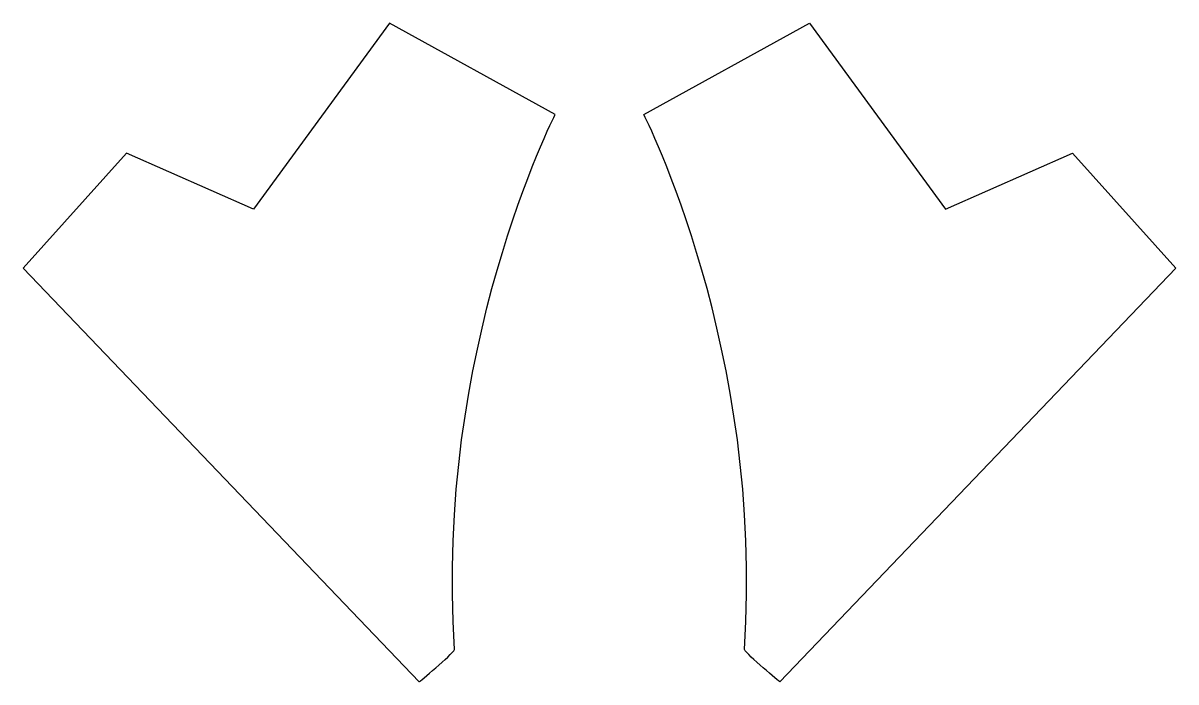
# Model space of a CAD drawing. Header units: centimetres. Extents: x -9.3 to 9.3, y -5.3 to 5.3.
import ezdxf

# ---------------------------------------------------------------- set-up
doc = ezdxf.new("R2010")
doc.units = ezdxf.units.CM
doc.header["$MEASUREMENT"] = 0
doc.layers.add('Camada 1', color=7, linetype='Continuous')

msp = doc.modelspace()

# ---------------------------------------------------------------- linework, layer by layer
at = {"layer": 'Camada 1'}
for points in [[(-5.55902, 2.30443), (-5.55902, 2.30443), (-3.37337, 5.29777), (-3.37337, 5.29777), (-3.37337, 5.29777), (-3.37337, 5.29777), (-0.71267, 3.82483), (-0.71267, 3.82483), (-0.71267, 3.82483), (-0.71267, 3.82483), (-2.66074, 0.02372), (-2.32814, -4.77519), (-2.32814, -4.77519), (-2.37558, -4.87007), (-2.89824, -5.29777), (-2.89824, -5.29777), (-2.89824, -5.29777), (-2.89824, -5.29777), (-9.26506, 1.35415), (-9.26506, 1.35415), (-9.26506, 1.35415), (-9.26506, 1.35415), (-7.60207, 3.20716), (-7.60207, 3.20716), (-7.60207, 3.20716), (-7.60207, 3.20716), (-5.55902, 2.30443), (-5.55902, 2.30443)], [(5.55923, 2.30443), (5.55923, 2.30443), (3.37345, 5.29777), (3.37345, 5.29777), (3.37345, 5.29777), (3.37345, 5.29777), (0.71275, 3.82483), (0.71275, 3.82483), (0.71275, 3.82483), (0.71275, 3.82483), (2.66096, 0.02372), (2.32814, -4.77519), (2.32814, -4.77519), (2.37558, -4.87007), (2.89834, -5.29777), (2.89834, -5.29777), (2.89834, -5.29777), (2.89834, -5.29777), (9.26506, 1.35415), (9.26506, 1.35415), (9.26506, 1.35415), (9.26506, 1.35415), (7.60207, 3.20716), (7.60207, 3.20716), (7.60207, 3.20716), (7.60207, 3.20716), (5.55923, 2.30443), (5.55923, 2.30443)]]:
    msp.add_open_spline(points, degree=3, knots=[0, 0, 0, 0, 0.125, 0.125, 0.125, 0.125, 0.25, 0.25, 0.25, 0.25, 0.375, 0.375, 0.375, 0.375, 0.5, 0.5, 0.5, 0.5, 0.625, 0.625, 0.625, 0.625, 0.75, 0.75, 0.75, 0.75, 1, 1, 1, 1], dxfattribs=at)

doc.saveas('drawing.dxf')
